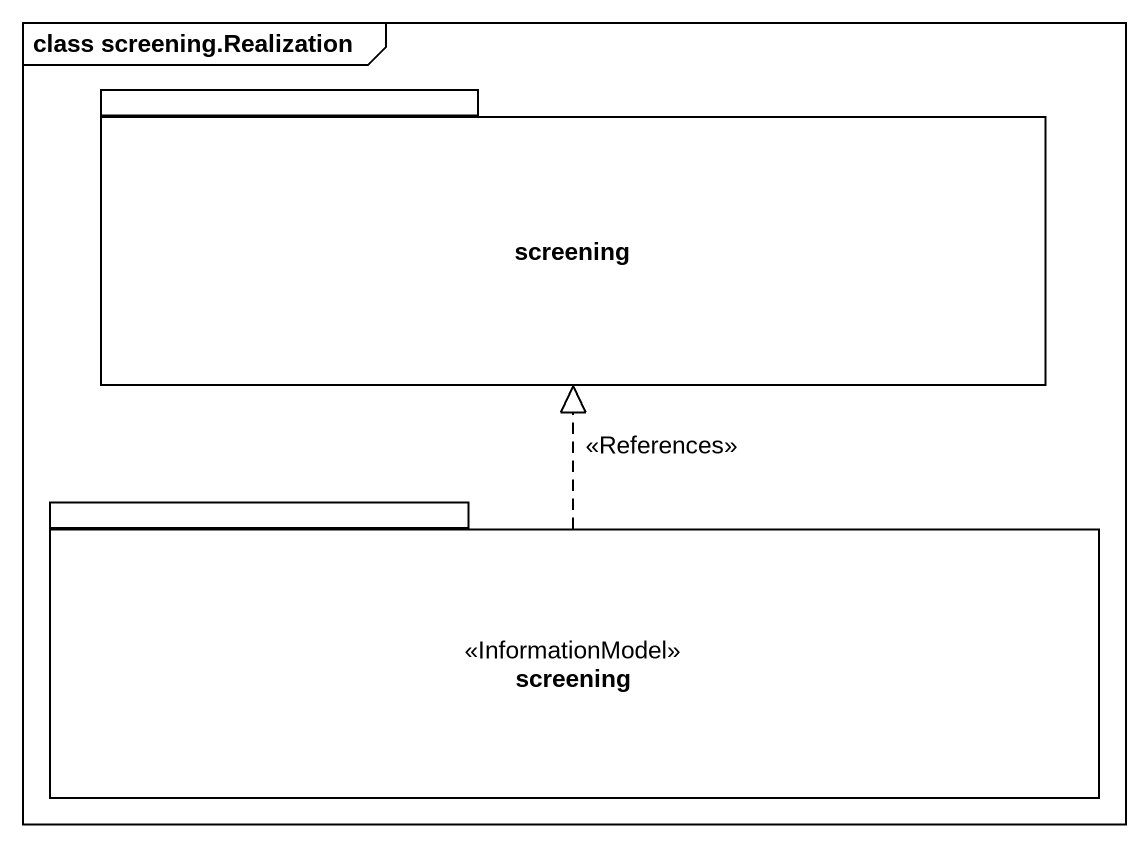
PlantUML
@startuml
mainframe class screening.Realization
package screening {
}
package "screening" as screening_2 <<InformationModel>> {
}
screening_2 .up.|> screening : <<References>>
@enduml
